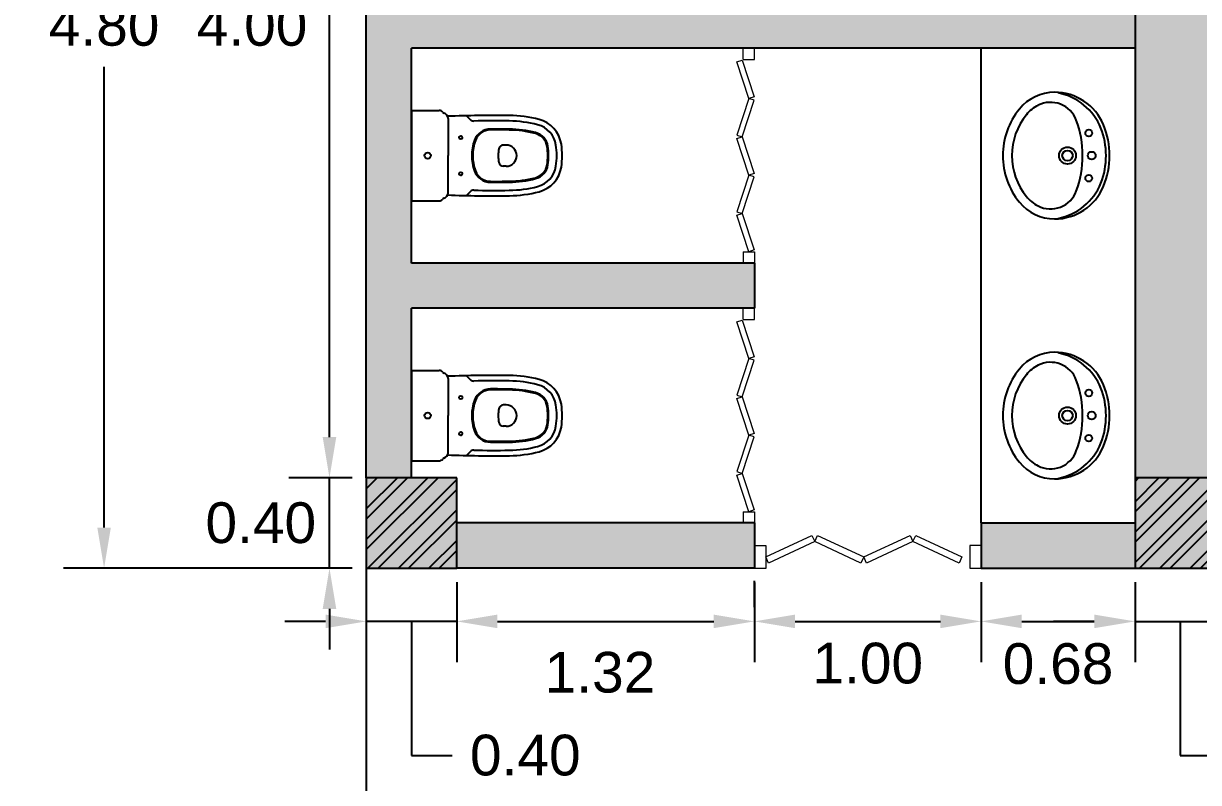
# Model space of a CAD drawing. Header units: millimetres. Extents: x 3409 to 3822, y 896 to 1108.
# Drawn here: x 3680.5 to 3685.7, y 1081.75 to 1085.1 of the extents above; entities that cross this region are included whole.
import ezdxf

# ---------------------------------------------------------------- set-up
doc = ezdxf.new("R2010")
doc.units = ezdxf.units.MM
for name, color, linetype in [('a-epipla', 8, 'Continuous'), ('a-toixoi', 5, 'Continuous'), ('diakekomenes', 9, 'Continuous'), ('DS_ST_quote 1_50', 7, 'Continuous'), ('Layer1', 5, 'Continuous'), ('ypostilwmata', 232, 'Continuous')]:
    doc.layers.add(name, color=color, linetype=linetype)
doc.layers.add('a-portes', color=6, linetype='Continuous', lineweight=9)
doc.styles.get("Standard").update_dxf_attribs({"font": 'arial.ttf'})
doc.dimstyles.get("Standard").update_dxf_attribs({"dimtxt": 0.18, "dimasz": 0.18, "dimexe": 0.18, "dimexo": 0.0625, "dimgap": 0.09, "dimtad": 0, "dimtih": 1, "dimtoh": 1, "dimdec": 4, "dimzin": 0, "dimdsep": 46, "dimtxsty": 'Standard', "dimcen": 0.09, "dimadec": 0, "dimazin": 0, "dimtfac": 1, "dimtdec": 4, "dimtofl": 0, "dimtmove": 0, "dimatfit": 3, "dimfxl": 1, "dimtolj": 1, "dimtzin": 0, "dimarcsym": 0})

# ---------------------------------------------------------------- blocks, each defined once
blk = doc.blocks.new('*D232')
at = {"layer": 'Defpoints', "color": 0, "transparency": 16777216}
for p in [(3683.7354, 1082.6928), (3684.7381, 1082.6941), (3684.7381, 1082.4588)]:
    blk.add_point(p, dxfattribs=at)
at = {"layer": 'DS_ST_quote 1_50', "color": 0, "lineweight": -2, "transparency": 16777216}
for p, q in [((3683.7354, 1082.6303), (3683.7354, 1082.2788)), ((3684.7381, 1082.6316), (3684.7381, 1082.2788)), ((3683.9154, 1082.4588), (3684.5581, 1082.4588))]:
    blk.add_line(p, q, dxfattribs=at)
at = {"layer": 'DS_ST_quote 1_50', "color": 0, "transparency": 16777216}
for points in [[(3683.9154, 1082.4888), (3683.9154, 1082.4288), (3683.7354, 1082.4588)], [(3684.5581, 1082.4888), (3684.5581, 1082.4288), (3684.7381, 1082.4588)]]:
    blk.add_solid(points, dxfattribs=at)
at = {"layer": 'DS_ST_quote 1_50', "color": 0, "transparency": 16777216, "insert": (3684.2368, 1082.2731), "char_height": 0.18, "attachment_point": 5}
blk.add_mtext('\\A1;1.00', dxfattribs=at)
blk = doc.blocks.new('*D233')
at = {"layer": 'Defpoints', "color": 0, "transparency": 16777216}
for p in [(3684.7381, 1082.6941), (3685.4188, 1082.6941), (3685.4188, 1082.4588)]:
    blk.add_point(p, dxfattribs=at)
at = {"layer": 'DS_ST_quote 1_50', "color": 0, "lineweight": -2, "transparency": 16777216}
for p, q in [((3684.7381, 1082.6316), (3684.7381, 1082.2788)), ((3685.4188, 1082.6316), (3685.4188, 1082.2788)), ((3684.9181, 1082.4588), (3685.2388, 1082.4588))]:
    blk.add_line(p, q, dxfattribs=at)
at = {"layer": 'DS_ST_quote 1_50', "color": 0, "transparency": 16777216}
for points in [[(3684.9181, 1082.4888), (3684.9181, 1082.4288), (3684.7381, 1082.4588)], [(3685.2388, 1082.4888), (3685.2388, 1082.4288), (3685.4188, 1082.4588)]]:
    blk.add_solid(points, dxfattribs=at)
at = {"layer": 'DS_ST_quote 1_50', "color": 0, "transparency": 16777216, "insert": (3685.0784, 1082.2709), "char_height": 0.18, "attachment_point": 5}
blk.add_mtext('\\A1;0.68', dxfattribs=at)
blk = doc.blocks.new('*D234')
at = {"layer": 'Defpoints', "color": 0, "transparency": 16777216}
for p in [(3685.4188, 1082.6941), (3685.8188, 1082.6941), (3685.8188, 1082.4588)]:
    blk.add_point(p, dxfattribs=at)
at = {"layer": 'DS_ST_quote 1_50', "color": 0, "lineweight": -2, "transparency": 16777216}
for p, q in [((3685.4188, 1082.6316), (3685.4188, 1082.2788)), ((3685.8188, 1082.6316), (3685.8188, 1082.2788)), ((3685.2388, 1082.4588), (3685.0588, 1082.4588)), ((3685.4188, 1082.4588), (3685.8188, 1082.4588)), ((3685.6188, 1082.4588), (3685.6188, 1081.8662)), ((3685.9988, 1082.4588), (3686.1788, 1082.4588)), ((3685.6188, 1081.8662), (3685.7988, 1081.8662))]:
    blk.add_line(p, q, dxfattribs=at)
at = {"layer": 'DS_ST_quote 1_50', "color": 0, "transparency": 16777216}
for points in [[(3685.2388, 1082.4888), (3685.2388, 1082.4288), (3685.4188, 1082.4588)], [(3685.9988, 1082.4888), (3685.9988, 1082.4288), (3685.8188, 1082.4588)]]:
    blk.add_solid(points, dxfattribs=at)
at = {"layer": 'DS_ST_quote 1_50', "color": 0, "transparency": 16777216, "insert": (3686.1222, 1081.8662), "char_height": 0.18, "attachment_point": 5}
blk.add_mtext('\\A1;0.40', dxfattribs=at)
blk = doc.blocks.new('*D248')
at = {"layer": 'Defpoints', "color": 0, "transparency": 16777216}
for p in [(3682.0188, 1082.6941), (3682.4188, 1082.6941), (3682.0188, 1082.4588)]:
    blk.add_point(p, dxfattribs=at)
at = {"layer": 'DS_ST_quote 1_50', "color": 0, "lineweight": -2, "transparency": 16777216}
for p, q in [((3682.0188, 1082.6316), (3682.0188, 1082.2788)), ((3682.4188, 1082.6316), (3682.4188, 1082.2788)), ((3681.8388, 1082.4588), (3681.6588, 1082.4588)), ((3682.4188, 1082.4588), (3682.0188, 1082.4588)), ((3682.2188, 1082.4588), (3682.2188, 1081.8662)), ((3682.5988, 1082.4588), (3682.7788, 1082.4588)), ((3682.2188, 1081.8662), (3682.3988, 1081.8662))]:
    blk.add_line(p, q, dxfattribs=at)
at = {"layer": 'DS_ST_quote 1_50', "color": 0, "transparency": 16777216}
for points in [[(3681.8388, 1082.4888), (3681.8388, 1082.4288), (3682.0188, 1082.4588)], [(3682.5988, 1082.4888), (3682.5988, 1082.4288), (3682.4188, 1082.4588)]]:
    blk.add_solid(points, dxfattribs=at)
at = {"layer": 'DS_ST_quote 1_50', "color": 0, "transparency": 16777216, "insert": (3682.7222, 1081.8662), "char_height": 0.18, "attachment_point": 5}
blk.add_mtext('\\A1;0.40', dxfattribs=at)
blk = doc.blocks.new('*D171')
at = {"layer": 'Defpoints', "color": 0, "transparency": 16777216}
for p in [(3682.4188, 1082.6941), (3683.7354, 1082.4588), (3683.7354, 1082.4588)]:
    blk.add_point(p, dxfattribs=at)
at = {"layer": 'DS_ST_quote 1_50', "color": 0, "lineweight": -2, "transparency": 16777216}
for p, q in [((3682.4188, 1082.6316), (3682.4188, 1082.2788)), ((3683.7354, 1082.5213), (3683.7354, 1082.6388)), ((3682.5988, 1082.4588), (3683.5554, 1082.4588))]:
    blk.add_line(p, q, dxfattribs=at)
at = {"layer": 'DS_ST_quote 1_50', "color": 0, "transparency": 16777216}
for points in [[(3682.5988, 1082.4888), (3682.5988, 1082.4288), (3682.4188, 1082.4588)], [(3683.5554, 1082.4888), (3683.5554, 1082.4288), (3683.7354, 1082.4588)]]:
    blk.add_solid(points, dxfattribs=at)
at = {"layer": 'DS_ST_quote 1_50', "color": 0, "transparency": 16777216, "insert": (3683.0525, 1082.2327), "char_height": 0.18, "attachment_point": 5}
blk.add_mtext('\\A1;1.32', dxfattribs=at)
blk = doc.blocks.new('*D163')
at = {"layer": 'Defpoints', "color": 0, "transparency": 16777216}
for p in [(3681.8561, 1087.0941), (3682.0188, 1087.0941), (3682.0188, 1083.0941)]:
    blk.add_point(p, dxfattribs=at)
at = {"layer": 'DS_ST_quote 1_50', "color": 0, "lineweight": -2, "transparency": 16777216}
for p, q in [((3681.9563, 1087.0941), (3681.6761, 1087.0941)), ((3681.8561, 1083.2741), (3681.8561, 1086.9141)), ((3681.9563, 1083.0941), (3681.6761, 1083.0941))]:
    blk.add_line(p, q, dxfattribs=at)
at = {"layer": 'DS_ST_quote 1_50', "color": 0, "transparency": 16777216}
for points in [[(3681.8261, 1086.9141), (3681.8861, 1086.9141), (3681.8561, 1087.0941)], [(3681.8261, 1083.2741), (3681.8861, 1083.2741), (3681.8561, 1083.0941)]]:
    blk.add_solid(points, dxfattribs=at)
at = {"layer": 'DS_ST_quote 1_50', "color": 0, "transparency": 16777216, "insert": (3681.5137, 1085.0941), "char_height": 0.18, "attachment_point": 5}
blk.add_mtext('\\A1;4.00', dxfattribs=at)
blk = doc.blocks.new('*D165')
at = {"layer": 'Defpoints', "color": 0, "transparency": 16777216}
for p in [(3681.8561, 1083.0941), (3682.0188, 1083.0941), (3682.0188, 1082.6941)]:
    blk.add_point(p, dxfattribs=at)
at = {"layer": 'DS_ST_quote 1_50', "color": 0, "lineweight": -2, "transparency": 16777216}
for p, q in [((3681.8561, 1083.2741), (3681.8561, 1083.4541)), ((3681.9563, 1083.0941), (3681.6761, 1083.0941)), ((3681.8561, 1082.6941), (3681.8561, 1083.0941)), ((3681.9563, 1082.6941), (3681.6761, 1082.6941)), ((3681.8561, 1082.5141), (3681.8561, 1082.3341))]:
    blk.add_line(p, q, dxfattribs=at)
at = {"layer": 'DS_ST_quote 1_50', "color": 0, "transparency": 16777216}
for points in [[(3681.8261, 1083.2741), (3681.8861, 1083.2741), (3681.8561, 1083.0941)], [(3681.8261, 1082.5141), (3681.8861, 1082.5141), (3681.8561, 1082.6941)]]:
    blk.add_solid(points, dxfattribs=at)
at = {"layer": 'DS_ST_quote 1_50', "color": 0, "transparency": 16777216, "insert": (3681.5524, 1082.8941), "char_height": 0.18, "attachment_point": 5}
blk.add_mtext('\\A1;0.40', dxfattribs=at)
blk = doc.blocks.new('*D222')
at = {"layer": 'Defpoints', "color": 0, "transparency": 16777216}
for p in [(3680.8593, 1087.4941), (3682.0188, 1087.4941), (3682.0188, 1082.6941)]:
    blk.add_point(p, dxfattribs=at)
at = {"layer": 'DS_ST_quote 1_50', "color": 0, "lineweight": -2, "transparency": 16777216}
for p, q in [((3681.9563, 1087.4941), (3680.6793, 1087.4941)), ((3680.8593, 1087.3141), (3680.8593, 1085.276)), ((3680.8593, 1082.8741), (3680.8593, 1084.9122)), ((3681.9563, 1082.6941), (3680.6793, 1082.6941))]:
    blk.add_line(p, q, dxfattribs=at)
at = {"layer": 'DS_ST_quote 1_50', "color": 0, "transparency": 16777216}
for points in [[(3680.8293, 1087.3141), (3680.8893, 1087.3141), (3680.8593, 1087.4941)], [(3680.8293, 1082.8741), (3680.8893, 1082.8741), (3680.8593, 1082.6941)]]:
    blk.add_solid(points, dxfattribs=at)
at = {"layer": 'DS_ST_quote 1_50', "color": 0, "transparency": 16777216, "insert": (3680.8593, 1085.0941), "char_height": 0.18, "attachment_point": 5}
blk.add_mtext('\\A1;4.80', dxfattribs=at)
blk = doc.blocks.new('*D224')
at = {"layer": 'Defpoints', "color": 0, "transparency": 16777216}
for p in [(3682.0188, 1082.6941), (3696.0188, 1082.6941), (3682.0188, 1081.1901)]:
    blk.add_point(p, dxfattribs=at)
at = {"layer": 'DS_ST_quote 1_50', "color": 0, "lineweight": -2, "transparency": 16777216}
for p, q in [((3682.0188, 1082.6316), (3682.0188, 1081.0101)), ((3696.0188, 1082.6316), (3696.0188, 1081.0101)), ((3682.1988, 1081.1901), (3688.6338, 1081.1901)), ((3695.8388, 1081.1901), (3689.4037, 1081.1901))]:
    blk.add_line(p, q, dxfattribs=at)
at = {"layer": 'DS_ST_quote 1_50', "color": 0, "transparency": 16777216}
for points in [[(3682.1988, 1081.2201), (3682.1988, 1081.1601), (3682.0188, 1081.1901)], [(3695.8388, 1081.2201), (3695.8388, 1081.1601), (3696.0188, 1081.1901)]]:
    blk.add_solid(points, dxfattribs=at)
at = {"layer": 'DS_ST_quote 1_50', "color": 0, "transparency": 16777216, "insert": (3689.0188, 1081.1901), "char_height": 0.18, "attachment_point": 5}
blk.add_mtext('\\A1;14.00', dxfattribs=at)

msp = doc.modelspace()

# ---------------------------------------------------------------- hatches: boundary and pattern name
at = {"layer": 'a-epipla'}
h = msp.add_hatch(dxfattribs=at)
h.set_pattern_fill('ANSI32', color=256, scale=0.01)
h.set_pattern_definition([(45, (264.24471, 2.56293), (-0.067351921, 0.067351921), []), (45, (264.28961, 2.56293), (-0.067351921, 0.067351921), [])])
h.paths.add_polyline_path([(3682.4188, 1087.4941), (3682.0188, 1087.4941), (3682.0188, 1087.0941), (3682.4188, 1087.0941)])
h.paths.add_polyline_path([(3685.8188, 1087.4941), (3685.4188, 1087.4941), (3685.4188, 1087.0941), (3685.8188, 1087.0941)])
h.paths.add_polyline_path([(3689.2188, 1087.4941), (3688.8188, 1087.4941), (3688.8188, 1087.0941), (3689.2188, 1087.0941)])
h.paths.add_polyline_path([(3692.6188, 1087.4941), (3692.2188, 1087.4941), (3692.2188, 1087.0941), (3692.6188, 1087.0941)])
h.paths.add_polyline_path([(3696.0188, 1087.4941), (3695.6188, 1087.4941), (3695.6188, 1087.0941), (3696.0188, 1087.0941)])
h.paths.add_polyline_path([(3696.0188, 1083.0941), (3695.6188, 1083.0941), (3695.6188, 1082.6941), (3696.0188, 1082.6941)])
h.paths.add_polyline_path([(3692.6188, 1083.0941), (3692.2188, 1083.0941), (3692.2188, 1082.6941), (3692.6188, 1082.6941)])
h.paths.add_polyline_path([(3689.2188, 1083.0941), (3688.8188, 1083.0941), (3688.8188, 1082.6941), (3689.2188, 1082.6941)])
h.paths.add_polyline_path([(3685.8188, 1083.0941), (3685.4188, 1083.0941), (3685.4188, 1082.6941), (3685.8188, 1082.6941)])
h.paths.add_polyline_path([(3682.4188, 1083.0941), (3682.0188, 1083.0941), (3682.0188, 1082.6941), (3682.4188, 1082.6941)])
h.paths.add_polyline_path([(3699.4188, 1087.4941), (3699.0188, 1087.4941), (3699.0188, 1087.0941), (3699.4188, 1087.0941)])
h.paths.add_polyline_path([(3702.8188, 1087.4941), (3702.4188, 1087.4941), (3702.4188, 1087.0941), (3702.8188, 1087.0941)])
h.paths.add_polyline_path([(3706.2188, 1087.4941), (3705.8188, 1087.4941), (3705.8188, 1087.0941), (3706.2188, 1087.0941)])
h.paths.add_polyline_path([(3709.6188, 1087.4941), (3709.2188, 1087.4941), (3709.2188, 1087.0941), (3709.6188, 1087.0941)])
h.paths.add_polyline_path([(3709.6188, 1083.0941), (3709.2188, 1083.0941), (3709.2188, 1082.6941), (3709.6188, 1082.6941)])
h.paths.add_polyline_path([(3706.2188, 1083.0941), (3705.8188, 1083.0941), (3705.8188, 1082.6941), (3706.2188, 1082.6941)])
h.paths.add_polyline_path([(3702.8188, 1083.0941), (3702.4188, 1083.0941), (3702.4188, 1082.6941), (3702.8188, 1082.6941)])
h.paths.add_polyline_path([(3699.4188, 1083.0941), (3699.0188, 1083.0941), (3699.0188, 1082.6941), (3699.4188, 1082.6941)])
h.paths.add_polyline_path([(3716.0188, 1087.4941), (3715.6188, 1087.4941), (3715.6188, 1087.0941), (3716.0188, 1087.0941)])
h.paths.add_polyline_path([(3719.4188, 1087.4941), (3719.0188, 1087.4941), (3719.0188, 1087.0941), (3719.4188, 1087.0941)])
h.paths.add_polyline_path([(3722.8188, 1087.4941), (3722.4188, 1087.4941), (3722.4188, 1087.0941), (3722.8188, 1087.0941)])
h.paths.add_polyline_path([(3726.2188, 1087.4941), (3725.8188, 1087.4941), (3725.8188, 1087.0941), (3726.2188, 1087.0941)])
h.paths.add_polyline_path([(3716.0188, 1083.0941), (3715.6188, 1083.0941), (3715.6188, 1082.6941), (3716.0188, 1082.6941)])
h.paths.add_polyline_path([(3719.4188, 1083.0941), (3719.0188, 1083.0941), (3719.0188, 1082.6941), (3719.4188, 1082.6941)])
h.paths.add_polyline_path([(3722.8188, 1083.0941), (3722.4188, 1083.0941), (3722.4188, 1082.6941), (3722.8188, 1082.6941)])
h.paths.add_polyline_path([(3726.2188, 1083.0941), (3725.8188, 1083.0941), (3725.8188, 1082.6941), (3726.2188, 1082.6941)])
h.paths.add_polyline_path([(3729.6188, 1087.4941), (3729.2188, 1087.4941), (3729.2188, 1087.0941), (3729.6188, 1087.0941)])
h.paths.add_polyline_path([(3733.0188, 1087.4941), (3732.6188, 1087.4941), (3732.6188, 1087.0941), (3733.0188, 1087.0941)])
h.paths.add_polyline_path([(3736.4188, 1087.4941), (3736.0188, 1087.4941), (3736.0188, 1087.0941), (3736.4188, 1087.0941)])
h.paths.add_polyline_path([(3739.8188, 1087.4941), (3739.4188, 1087.4941), (3739.4188, 1087.0941), (3739.8188, 1087.0941)])
h.paths.add_polyline_path([(3743.2188, 1087.4941), (3742.8188, 1087.4941), (3742.8188, 1087.0941), (3743.2188, 1087.0941)])
h.paths.add_polyline_path([(3743.2188, 1083.0941), (3742.8188, 1083.0941), (3742.8188, 1082.6941), (3743.2188, 1082.6941)])
h.paths.add_polyline_path([(3739.8188, 1083.0941), (3739.4188, 1083.0941), (3739.4188, 1082.6941), (3739.8188, 1082.6941)])
h.paths.add_polyline_path([(3736.4188, 1083.0941), (3736.0188, 1083.0941), (3736.0188, 1082.6941), (3736.4188, 1082.6941)])
h.paths.add_polyline_path([(3733.0188, 1083.0941), (3732.6188, 1083.0941), (3732.6188, 1082.6941), (3733.0188, 1082.6941)])
h.paths.add_polyline_path([(3729.6188, 1083.0941), (3729.2188, 1083.0941), (3729.2188, 1082.6941), (3729.6188, 1082.6941)])
h = msp.add_hatch(dxfattribs=at)
h.set_pattern_fill('AR-CONC', color=256, scale=0.00088)
h.set_pattern_definition([(50, (264.24471, 2.56293), (0.1603225087, -0.0140263953), [0.016764, -0.184404]), (355, (264.24471, 2.56293), (-0.031014211, 0.168130024), [0.0134112, -0.147523714]), (100.4514447, (264.25807, 2.56176), (0.1293082974, 0.154103622), [0.014247208, -0.156719415]), (46.1842, (264.24471, 2.60764), (0.238549556, -0.036997249), [0.025146, -0.276606]), (96.6355576, (264.2646, 2.60455), (0.208915638, 0.21773499), [0.02137082, -0.235079335]), (351.184151, (264.2447, 2.60764), (0.208915638, 0.21773499), [0.020116771, -0.221284564]), (21, (264.26706, 2.59646), (0.1334206643, -0.0899933744), [0.016764, -0.184404]), (326, (264.26706, 2.59646), (0.054385785, 0.16208541), [0.0134112, -0.1475232]), (71.451445, (264.27818, 2.58896), (0.187806449, 0.0720920366), [0.014247208, -0.156719145]), (37.5, (264.24471, 2.562933), (0.0027179709, 0.0744084342), [0, -0.14573504, 0, -0.1497584, 0, -0.148082]), (7.5, (264.24471, 2.56293), (0.058801303, 0.0881589058), [0, -0.08538464, 0, -0.14238224, 0, -0.0564388]), (327.5, (264.194866, 2.56293), (0.1193197237, -0.0050412947), [0, -0.05588, 0, -0.1743456, 0, -0.2313432]), (317.5, (264.17251, 2.56293), (0.1303536796, 0.022375312), [0, -0.072644, 0, -0.11578336, 0, -0.1642872])])
h.paths.add_polyline_path([(3682.4188, 1087.4941), (3682.0188, 1087.4941), (3682.0188, 1087.0941), (3682.4188, 1087.0941)])
h.paths.add_polyline_path([(3685.8188, 1087.4941), (3685.4188, 1087.4941), (3685.4188, 1087.0941), (3685.8188, 1087.0941)])
h.paths.add_polyline_path([(3682.4188, 1083.0941), (3682.0188, 1083.0941), (3682.0188, 1082.6941), (3682.4188, 1082.6941)])
h.paths.add_polyline_path([(3685.8188, 1083.0941), (3685.4188, 1083.0941), (3685.4188, 1082.6941), (3685.8188, 1082.6941)])
h.paths.add_polyline_path([(3689.2188, 1087.4941), (3688.8188, 1087.4941), (3688.8188, 1087.0941), (3689.2188, 1087.0941)])
h.paths.add_polyline_path([(3689.2188, 1083.0941), (3688.8188, 1083.0941), (3688.8188, 1082.6941), (3689.2188, 1082.6941)])
h.paths.add_polyline_path([(3692.6188, 1083.0941), (3692.2188, 1083.0941), (3692.2188, 1082.6941), (3692.6188, 1082.6941)])
h.paths.add_polyline_path([(3692.6188, 1087.4941), (3692.2188, 1087.4941), (3692.2188, 1087.0941), (3692.6188, 1087.0941)])
h.paths.add_polyline_path([(3696.0188, 1087.4941), (3695.6188, 1087.4941), (3695.6188, 1087.0941), (3696.0188, 1087.0941)])
h.paths.add_polyline_path([(3696.0188, 1083.0941), (3695.6188, 1083.0941), (3695.6188, 1082.6941), (3696.0188, 1082.6941)])
h.paths.add_polyline_path([(3699.4188, 1083.0941), (3699.0188, 1083.0941), (3699.0188, 1082.6941), (3699.4188, 1082.6941)])
h.paths.add_polyline_path([(3699.4188, 1087.4941), (3699.0188, 1087.4941), (3699.0188, 1087.0941), (3699.4188, 1087.0941)])
h.paths.add_polyline_path([(3702.8188, 1087.4941), (3702.4188, 1087.4941), (3702.4188, 1087.0941), (3702.8188, 1087.0941)])
h.paths.add_polyline_path([(3702.8188, 1083.0941), (3702.4188, 1083.0941), (3702.4188, 1082.6941), (3702.8188, 1082.6941)])
h.paths.add_polyline_path([(3706.2188, 1087.4941), (3705.8188, 1087.4941), (3705.8188, 1087.0941), (3706.2188, 1087.0941)])
h.paths.add_polyline_path([(3706.2188, 1083.0941), (3705.8188, 1083.0941), (3705.8188, 1082.6941), (3706.2188, 1082.6941)])
h.paths.add_polyline_path([(3709.6188, 1087.4941), (3709.2188, 1087.4941), (3709.2188, 1087.0941), (3709.6188, 1087.0941)])
h.paths.add_polyline_path([(3709.6188, 1083.0941), (3709.2188, 1083.0941), (3709.2188, 1082.6941), (3709.6188, 1082.6941)])
h.paths.add_polyline_path([(3716.0188, 1087.4941), (3715.6188, 1087.4941), (3715.6188, 1087.0941), (3716.0188, 1087.0941)])
h.paths.add_polyline_path([(3719.4188, 1087.4941), (3719.0188, 1087.4941), (3719.0188, 1087.0941), (3719.4188, 1087.0941)])
h.paths.add_polyline_path([(3716.0188, 1083.0941), (3715.6188, 1083.0941), (3715.6188, 1082.6941), (3716.0188, 1082.6941)])
h.paths.add_polyline_path([(3719.4188, 1083.0941), (3719.0188, 1083.0941), (3719.0188, 1082.6941), (3719.4188, 1082.6941)])
h.paths.add_polyline_path([(3722.8188, 1087.4941), (3722.4188, 1087.4941), (3722.4188, 1087.0941), (3722.8188, 1087.0941)])
h.paths.add_polyline_path([(3722.8188, 1083.0941), (3722.4188, 1083.0941), (3722.4188, 1082.6941), (3722.8188, 1082.6941)])
h.paths.add_polyline_path([(3726.2188, 1087.4941), (3725.8188, 1087.4941), (3725.8188, 1087.0941), (3726.2188, 1087.0941)])
h.paths.add_polyline_path([(3726.2188, 1083.0941), (3725.8188, 1083.0941), (3725.8188, 1082.6941), (3726.2188, 1082.6941)])
h.paths.add_polyline_path([(3729.6188, 1087.4941), (3729.2188, 1087.4941), (3729.2188, 1087.0941), (3729.6188, 1087.0941)])
h.paths.add_polyline_path([(3729.6188, 1083.0941), (3729.2188, 1083.0941), (3729.2188, 1082.6941), (3729.6188, 1082.6941)])
h.paths.add_polyline_path([(3733.0188, 1087.4941), (3732.6188, 1087.4941), (3732.6188, 1087.0941), (3733.0188, 1087.0941)])
h.paths.add_polyline_path([(3733.0188, 1083.0941), (3732.6188, 1083.0941), (3732.6188, 1082.6941), (3733.0188, 1082.6941)])
h.paths.add_polyline_path([(3736.4188, 1087.4941), (3736.0188, 1087.4941), (3736.0188, 1087.0941), (3736.4188, 1087.0941)])
h.paths.add_polyline_path([(3736.4188, 1083.0941), (3736.0188, 1083.0941), (3736.0188, 1082.6941), (3736.4188, 1082.6941)])
h.paths.add_polyline_path([(3739.8188, 1087.4941), (3739.4188, 1087.4941), (3739.4188, 1087.0941), (3739.8188, 1087.0941)])
h.paths.add_polyline_path([(3739.8188, 1083.0941), (3739.4188, 1083.0941), (3739.4188, 1082.6941), (3739.8188, 1082.6941)])
h.paths.add_polyline_path([(3743.2188, 1083.0941), (3742.8188, 1083.0941), (3742.8188, 1082.6941), (3743.2188, 1082.6941)])
h.paths.add_polyline_path([(3743.2188, 1087.4941), (3742.8188, 1087.4941), (3742.8188, 1087.0941), (3743.2188, 1087.0941)])
at = {"layer": 'Layer1'}
h = msp.add_hatch(color=256, dxfattribs=at)
h.dxf.hatch_style = 1
h.paths.add_polyline_path([(3679.1188, 1080.6941), (3679.7188, 1080.6941), (3679.7188, 1090.194), (3696.0188, 1090.194), (3696.0188, 1090.794), (3679.1188, 1090.794)])
h.paths.add_polyline_path([(3682.2188, 1084.9941), (3685.4188, 1084.9941), (3685.4188, 1085.1941), (3682.2188, 1085.1941), (3682.2188, 1086.1441), (3683.7355, 1086.1441), (3683.7355, 1086.3441), (3682.2188, 1086.3441), (3682.2188, 1087.0941), (3682.0188, 1087.0941), (3682.0188, 1083.0941), (3682.2188, 1083.0941), (3682.2188, 1083.8441), (3683.7355, 1083.8441), (3683.7355, 1084.0441), (3682.2188, 1084.0441)], flags=17)
h.paths.add_polyline_path([(3683.7355, 1087.2941), (3683.7355, 1087.4941), (3682.4188, 1087.4941), (3682.4188, 1087.2941)], flags=17)
h.paths.add_polyline_path([(3685.4188, 1087.2941), (3685.4188, 1087.4941), (3684.7381, 1087.4941), (3684.7381, 1087.2941)], flags=17)
h.paths.add_polyline_path([(3682.4188, 1082.8941), (3682.4188, 1082.6941), (3683.7354, 1082.6941), (3683.7355, 1082.8941)], flags=17)
h.paths.add_polyline_path([(3684.7381, 1082.8941), (3684.738, 1082.6941), (3685.4188, 1082.6941), (3685.4188, 1082.8941)], flags=17)
h.paths.add_polyline_path([(3685.8188, 1087.0941), (3685.4188, 1087.0941), (3685.4188, 1083.0941), (3685.8188, 1083.0941)], flags=17)
h.paths.add_polyline_path([(3695.6188, 1083.0941), (3696.0188, 1083.0941), (3696.0188, 1087.0941), (3695.6188, 1087.0941)])
h.paths.add_polyline_path([(3699.4188, 1087.0941), (3699.0188, 1087.0941), (3699.0188, 1083.0941), (3699.4188, 1083.0941)])
h.paths.add_polyline_path([(3709.6188, 1087.0941), (3709.2188, 1087.0941), (3709.2188, 1083.2252), (3709.2188, 1083.0941), (3709.6188, 1083.0941)])
h.paths.add_polyline_path([(3715.6188, 1083.0941), (3716.0188, 1083.0941), (3716.0188, 1087.0941), (3715.6188, 1087.0941)])

# ---------------------------------------------------------------- linework, layer by layer
at = {"layer": 'a-epipla'}
for p, q in [((3684.7381, 1082.8941), (3684.7382, 1084.9941)), ((3682.2188, 1084.7191), (3682.3415, 1084.7191)), ((3682.2188, 1084.7191), (3682.2188, 1084.3191)), ((3682.3805, 1084.6831), (3682.3805, 1084.5191)), ((3682.4795, 1084.6779), (3682.462, 1084.6955)), ((3682.6375, 1084.5661), (3682.6248, 1084.5661)), ((3682.3805, 1084.3551), (3682.3805, 1084.5191)), ((3682.6375, 1084.4721), (3682.6248, 1084.4721)), ((3682.4795, 1084.3602), (3682.462, 1084.3427)), ((3682.2188, 1084.3191), (3682.3415, 1084.3191)), ((3682.2188, 1083.5691), (3682.3415, 1083.5691)), ((3682.2188, 1083.5691), (3682.2188, 1083.1691)), ((3682.3805, 1083.5331), (3682.3805, 1083.3691)), ((3682.4795, 1083.5279), (3682.462, 1083.5455)), ((3682.6375, 1083.4161), (3682.6248, 1083.4161)), ((3682.3805, 1083.2051), (3682.3805, 1083.3691)), ((3682.6375, 1083.3221), (3682.6248, 1083.3221)), ((3682.4795, 1083.2102), (3682.462, 1083.1927)), ((3682.2188, 1083.1691), (3682.3415, 1083.1691))]:
    msp.add_line(p, q, dxfattribs=at)
for centre, radius in [((3682.4365, 1084.5991), 0.0075), ((3685.2142, 1084.6191), 0.015), ((3685.1202, 1084.5191), 0.0375), ((3682.2905, 1084.5191), 0.0135), ((3682.2905, 1084.5191), 0.0135), ((3685.1202, 1084.5191), 0.023), ((3685.2272, 1084.5191), 0.0175), ((3682.4365, 1084.4391), 0.0075), ((3685.2142, 1084.4191), 0.015), ((3685.2142, 1083.4691), 0.015), ((3682.4365, 1083.4491), 0.0075), ((3682.2905, 1083.3691), 0.0135), ((3682.2905, 1083.3691), 0.0135), ((3685.1202, 1083.3691), 0.0375), ((3685.1202, 1083.3691), 0.023), ((3685.2272, 1083.3691), 0.0175), ((3682.4365, 1083.2891), 0.0075), ((3685.2142, 1083.2691), 0.015)]:
    msp.add_circle(centre, radius, dxfattribs=at)
for centre, radius, start, end in [((3685.0627, 1084.5991), 0.2, 90, 140.9171), ((3685.0627, 1084.5641), 0.235, 22.7144, 90), ((3685.029, 1084.5433), 0.258, 22.1793, 79.0033), ((3682.3415, 1084.7001), 0.019, 34.9372, 90), ((3682.3653, 1084.7167), 0.01, 214.9372, 253.7848), ((3685.029, 1084.4948), 0.258, 277.4953, 277.4953), ((3685.1612, 1084.5191), 0.3269, 140.9171, 180), ((3685.0627, 1084.5991), 0.16, 117.069, 140.9171), ((3685.0452, 1084.6334), 0.1215, 20.3585, 117.069), ((3682.3555, 1084.6831), 0.025, 360, 73.7848), ((3682.5835, 1079.1968), 5.5, 89.2905, 92.1362), ((3682.4937, 1084.6921), 0.02, 225, 270.9364), ((3682.5835, 1079.1968), 5.476, 89.2905, 90.9364), ((3682.6448, 1084.1464), 0.526, 75.4605, 89.2905), ((3682.6448, 1084.1464), 0.55, 75.4605, 89.2905), ((3682.7492, 1084.5491), 0.134, 8.8162, 75.4605), ((3685.1612, 1084.5191), 0.2869, 140.9171, 180), ((3684.7372, 1084.5191), 0.45, 360, 20.3585), ((3682.5681, 1084.5618), 0.075, 90.1648, 160.016), ((3682.5681, 1084.5618), 0.071, 90.1648, 160.016), ((3682.5835, 1079.1968), 5.44, 89.2905, 90.1648), ((3682.5835, 1079.1968), 5.436, 89.2905, 90.1648), ((3682.6448, 1084.1464), 0.49, 75.4605, 89.2905), ((3682.6448, 1084.1464), 0.486, 75.4605, 89.2905), ((3682.7492, 1084.5491), 0.07, 8.8162, 75.4605), ((3682.7492, 1084.5491), 0.074, 8.8162, 75.4605), ((3682.7492, 1084.5491), 0.11, 8.8162, 75.4605), ((3684.9552, 1084.5191), 0.3355, 360, 21.2533), ((3684.9552, 1084.5191), 0.3515, 360, 22.7144), ((3682.6855, 1084.5191), 0.2, 160.016, 180), ((3682.6855, 1084.5191), 0.196, 160.016, 180), ((3682.6248, 1084.5461), 0.02, 90, 170.2849), ((3682.6375, 1084.5191), 0.047, 360, 90), ((3682.5555, 1084.5191), 0.266, 360, 8.8162), ((3682.5555, 1084.5191), 0.27, 360, 8.8162), ((3682.5555, 1084.5191), 0.306, 360, 8.8162), ((3682.5555, 1084.5191), 0.33, 360, 8.8162), ((3682.6855, 1084.5191), 0.2, 180, 199.984), ((3682.6855, 1084.5191), 0.196, 180, 199.984), ((3682.7825, 1084.5191), 0.18, 170.2849, 180), ((3682.7825, 1084.5191), 0.18, 180, 189.7151), ((3682.6375, 1084.5191), 0.047, 270, 360), ((3682.5555, 1084.5191), 0.266, 351.1838, 360), ((3682.5555, 1084.5191), 0.27, 351.1838, 360), ((3682.5555, 1084.5191), 0.306, 351.1838, 360), ((3682.5555, 1084.5191), 0.33, 351.1838, 360), ((3685.1612, 1084.5191), 0.3269, 180, 219.0829), ((3685.1612, 1084.5191), 0.2869, 180, 219.0829), ((3684.7372, 1084.5191), 0.45, 339.6415, 360), ((3684.9552, 1084.5191), 0.3355, 338.7467, 360), ((3684.9552, 1084.5191), 0.3515, 337.2856, 360), ((3682.5681, 1084.4764), 0.075, 199.984, 269.8352), ((3682.5681, 1084.4764), 0.071, 199.984, 269.8352), ((3682.6248, 1084.4921), 0.02, 189.7151, 270), ((3682.7492, 1084.489), 0.07, 284.5395, 351.1838), ((3682.7492, 1084.489), 0.074, 284.5395, 351.1838), ((3682.7492, 1084.489), 0.11, 284.5395, 351.1838), ((3682.7492, 1084.489), 0.134, 284.5395, 351.1838), ((3682.5835, 1089.8413), 5.436, 269.8352, 270.7095), ((3682.5835, 1089.8413), 5.44, 269.8352, 270.7095), ((3682.6448, 1084.8917), 0.486, 270.7095, 284.5395), ((3682.6448, 1084.8917), 0.49, 270.7095, 284.5395), ((3685.029, 1084.4948), 0.258, 280.9967, 337.8207), ((3682.3555, 1084.3551), 0.025, 286.2152, 0), ((3682.5835, 1089.8413), 5.5, 267.8638, 270.7095), ((3682.4937, 1084.3461), 0.02, 89.0636, 135), ((3682.5835, 1089.8413), 5.476, 269.0636, 270.7095), ((3682.6448, 1084.8917), 0.526, 270.7095, 284.5395), ((3682.6448, 1084.8917), 0.55, 270.7095, 284.5395), ((3685.0452, 1084.4048), 0.1215, 242.931, 339.6415), ((3685.0627, 1084.4741), 0.235, 270, 337.2856), ((3682.3415, 1084.3381), 0.019, 270, 325.0628), ((3682.3653, 1084.3215), 0.01, 106.2152, 145.0628), ((3685.0627, 1084.4391), 0.2, 219.0829, 270), ((3685.0627, 1084.4391), 0.16, 219.0829, 242.931), ((3685.0627, 1083.4491), 0.2, 90, 140.9171), ((3685.0627, 1083.4141), 0.235, 22.7144, 90), ((3685.029, 1083.3933), 0.258, 22.1793, 79.0033), ((3682.3415, 1083.5501), 0.019, 34.9372, 90), ((3685.029, 1083.3448), 0.258, 277.4953, 277.4953), ((3685.1612, 1083.3691), 0.3269, 140.9171, 180), ((3685.0627, 1083.4491), 0.16, 117.069, 140.9171), ((3685.0452, 1083.4834), 0.1215, 20.3585, 117.069), ((3682.3653, 1083.5667), 0.01, 214.9372, 253.7848), ((3682.3555, 1083.5331), 0.025, 360, 73.7848), ((3682.5835, 1078.0468), 5.5, 89.2905, 92.1362), ((3682.4937, 1083.5421), 0.02, 225, 270.9364), ((3682.5835, 1078.0468), 5.476, 89.2905, 90.9364), ((3682.6448, 1082.9964), 0.526, 75.4605, 89.2905), ((3682.6448, 1082.9964), 0.55, 75.4605, 89.2905), ((3682.7492, 1083.3991), 0.134, 8.8162, 75.4605), ((3685.1612, 1083.3691), 0.2869, 140.9171, 180), ((3684.7372, 1083.3691), 0.45, 360, 20.3585), ((3682.5681, 1083.4118), 0.075, 90.1648, 160.016), ((3682.5681, 1083.4118), 0.071, 90.1648, 160.016), ((3682.5835, 1078.0468), 5.44, 89.2905, 90.1648), ((3682.5835, 1078.0468), 5.436, 89.2905, 90.1648), ((3682.6448, 1082.9964), 0.49, 75.4605, 89.2905), ((3682.6448, 1082.9964), 0.486, 75.4605, 89.2905), ((3682.7492, 1083.3991), 0.07, 8.8162, 75.4605), ((3682.7492, 1083.3991), 0.074, 8.8162, 75.4605), ((3682.7492, 1083.3991), 0.11, 8.8162, 75.4605), ((3684.9552, 1083.3691), 0.3355, 360, 21.2533), ((3684.9552, 1083.3691), 0.3515, 360, 22.7144), ((3682.6855, 1083.3691), 0.2, 160.016, 180), ((3682.6855, 1083.3691), 0.196, 160.016, 180), ((3682.6248, 1083.3961), 0.02, 90, 170.2849), ((3682.6375, 1083.3691), 0.047, 360, 90), ((3682.5555, 1083.3691), 0.266, 360, 8.8162), ((3682.5555, 1083.3691), 0.27, 360, 8.8162), ((3682.5555, 1083.3691), 0.306, 360, 8.8162), ((3682.5555, 1083.3691), 0.33, 360, 8.8162), ((3682.6855, 1083.3691), 0.2, 180, 199.984), ((3682.6855, 1083.3691), 0.196, 180, 199.984), ((3682.7825, 1083.3691), 0.18, 170.2849, 180), ((3682.7825, 1083.3691), 0.18, 180, 189.7151), ((3682.6375, 1083.3691), 0.047, 270, 360), ((3682.5555, 1083.3691), 0.266, 351.1838, 360), ((3682.5555, 1083.3691), 0.27, 351.1838, 360), ((3682.5555, 1083.3691), 0.306, 351.1838, 360), ((3682.5555, 1083.3691), 0.33, 351.1838, 360), ((3685.1612, 1083.3691), 0.3269, 180, 219.0829), ((3685.1612, 1083.3691), 0.2869, 180, 219.0829), ((3684.7372, 1083.3691), 0.45, 339.6415, 360), ((3684.9552, 1083.3691), 0.3355, 338.7467, 360), ((3684.9552, 1083.3691), 0.3515, 337.2856, 360), ((3682.6248, 1083.3421), 0.02, 189.7151, 270), ((3682.7492, 1083.339), 0.07, 284.5395, 351.1838), ((3682.7492, 1083.339), 0.074, 284.5395, 351.1838), ((3682.7492, 1083.339), 0.11, 284.5395, 351.1838), ((3682.7492, 1083.339), 0.134, 284.5395, 351.1838), ((3682.5681, 1083.3264), 0.075, 199.984, 269.8352), ((3682.5681, 1083.3264), 0.071, 199.984, 269.8352), ((3682.5835, 1088.6913), 5.436, 269.8352, 270.7095), ((3682.6448, 1083.7417), 0.486, 270.7095, 284.5395), ((3682.6448, 1083.7417), 0.49, 270.7095, 284.5395), ((3682.3555, 1083.2051), 0.025, 286.2152, 0), ((3682.4937, 1083.1961), 0.02, 89.0636, 135), ((3682.5835, 1088.6913), 5.476, 269.0636, 270.7095), ((3682.5835, 1088.6913), 5.44, 269.8352, 270.7095), ((3682.6448, 1083.7417), 0.526, 270.7095, 284.5395), ((3682.6448, 1083.7417), 0.55, 270.7095, 284.5395), ((3685.0452, 1083.2548), 0.1215, 242.931, 339.6415), ((3685.0627, 1083.3241), 0.235, 270, 337.2856), ((3685.029, 1083.3448), 0.258, 280.9967, 337.8207), ((3682.3415, 1083.1881), 0.019, 270, 325.0628), ((3682.3653, 1083.1715), 0.01, 106.2152, 145.0628), ((3682.5835, 1088.6913), 5.5, 267.8638, 270.7095), ((3685.0627, 1083.2891), 0.2, 219.0829, 270), ((3685.0627, 1083.2891), 0.16, 219.0829, 242.931)]:
    msp.add_arc(centre, radius, start, end, dxfattribs=at)
at = {"layer": 'a-portes'}
for p, q in [((3683.6855, 1084.9441), (3683.6855, 1084.9941)), ((3683.7355, 1084.9441), (3683.7355, 1084.9941)), ((3683.6855, 1084.9441), (3683.7355, 1084.9441)), ((3683.6855, 1084.0941), (3683.6855, 1084.0441)), ((3683.6855, 1084.0941), (3683.7355, 1084.0941)), ((3683.7355, 1084.0941), (3683.7355, 1084.0441)), ((3683.6855, 1083.7941), (3683.6855, 1083.8441)), ((3683.7355, 1083.7941), (3683.7355, 1083.8441)), ((3683.6855, 1083.7941), (3683.7355, 1083.7941)), ((3683.6855, 1082.9441), (3683.6855, 1082.8941)), ((3683.6855, 1082.9441), (3683.7355, 1082.9441)), ((3683.7355, 1082.9441), (3683.7355, 1082.8941))]:
    msp.add_line(p, q, dxfattribs=at)
for points in [[(3683.7343, 1084.7794), (3683.7105, 1084.7717), (3683.658, 1084.9334), (3683.6818, 1084.9411)], [(3683.658, 1084.61), (3683.6818, 1084.6023), (3683.7343, 1084.764), (3683.7105, 1084.7717)], [(3683.7343, 1084.4406), (3683.7105, 1084.4329), (3683.658, 1084.5946), (3683.6818, 1084.6023)], [(3683.658, 1084.2712), (3683.6818, 1084.2635), (3683.7343, 1084.4252), (3683.7105, 1084.4329)], [(3683.7343, 1084.1018), (3683.7105, 1084.0941), (3683.658, 1084.2558), (3683.6818, 1084.2635)], [(3683.7343, 1083.6294), (3683.7105, 1083.6217), (3683.658, 1083.7834), (3683.6818, 1083.7911)], [(3683.658, 1083.46), (3683.6818, 1083.4523), (3683.7343, 1083.614), (3683.7105, 1083.6217)], [(3683.7343, 1083.2906), (3683.7105, 1083.2829), (3683.658, 1083.4446), (3683.6818, 1083.4523)], [(3683.658, 1083.1212), (3683.6818, 1083.1135), (3683.7343, 1083.2752), (3683.7105, 1083.2829)], [(3683.7343, 1082.9518), (3683.7105, 1082.9441), (3683.658, 1083.1058), (3683.6818, 1083.1135)], [(3683.7854, 1082.7437), (3683.99, 1082.839), (3684.0024, 1082.8122), (3683.7979, 1082.7169)], [(3684.0149, 1082.839), (3684.2194, 1082.7437), (3684.2069, 1082.7169), (3684.0024, 1082.8122)], [(3684.2194, 1082.7437), (3684.4239, 1082.839), (3684.4364, 1082.8122), (3684.2319, 1082.7169)], [(3684.4489, 1082.839), (3684.6534, 1082.7437), (3684.6409, 1082.7169), (3684.4364, 1082.8122)]]:
    msp.add_lwpolyline(points, close=True, dxfattribs=at)
for points in [[(3683.7354, 1082.7945), (3683.7854, 1082.7945), (3683.7854, 1082.6928), (3683.7354, 1082.6928)], [(3684.738, 1082.7945), (3684.688, 1082.7945), (3684.688, 1082.6941), (3684.738, 1082.6942)]]:
    msp.add_lwpolyline(points, dxfattribs=at)
at = {"layer": 'a-toixoi'}
for p, q in [((3682.0188, 1083.0941), (3682.0188, 1087.0941)), ((3685.4188, 1087.0941), (3685.4188, 1083.0941)), ((3682.2188, 1084.0441), (3682.2188, 1084.9941)), ((3685.4188, 1084.9941), (3682.2188, 1084.9941)), ((3683.7355, 1084.0441), (3682.2188, 1084.0441)), ((3683.7355, 1084.0441), (3683.7355, 1083.8441)), ((3682.2188, 1083.0941), (3682.2188, 1083.8441)), ((3683.7355, 1083.8441), (3682.2188, 1083.8441)), ((3683.7355, 1082.8941), (3682.4188, 1082.8941)), ((3683.7355, 1082.8941), (3683.7354, 1082.6928)), ((3684.7381, 1082.8941), (3684.738, 1082.6942)), ((3684.7381, 1082.8941), (3685.4188, 1082.8941)), ((3683.7355, 1082.6941), (3682.4188, 1082.6941)), ((3684.7381, 1082.6941), (3685.4188, 1082.6941))]:
    msp.add_line(p, q, dxfattribs=at)
at = {"layer": 'diakekomenes'}
msp.add_line((3682.0188, 1082.6941), (3682.0188, 1080.6941), dxfattribs=at)
at = {"layer": 'ypostilwmata'}
for points in [[(3682.4188, 1083.0941), (3682.0188, 1083.0941), (3682.0188, 1082.6941), (3682.4188, 1082.6941)], [(3685.8188, 1083.0941), (3685.4188, 1083.0941), (3685.4188, 1082.6941), (3685.8188, 1082.6941)]]:
    msp.add_lwpolyline(points, close=True, dxfattribs=at)

# ---------------------------------------------------------------- dimensions: what is measured, and where the dimension line sits
at = {"layer": 'DS_ST_quote 1_50'}
dim = msp.add_linear_dim(base=(3680.8593, 1087.4941), p1=(3682.0188, 1082.6941), p2=(3682.0188, 1087.4941), angle=90, dimstyle='Standard', override={"dimdec": 2, "dimtdec": 2, "dimfxl": 0.05}, dxfattribs=at)
dim.commit()
dim.dimension.update_dxf_attribs({"geometry": '*D222', "text_midpoint": (3680.8593, 1085.0941)})
for base, p1, p2, picture, middle in [((3681.8561, 1087.0941), (3682.0188, 1083.0941), (3682.0188, 1087.0941), '*D163', (3681.5137, 1085.0941)), ((3681.8561, 1083.0941), (3682.0188, 1082.6941), (3682.0188, 1083.0941), '*D165', (3681.5524, 1082.8941))]:
    dim = msp.add_linear_dim(base=base, p1=p1, p2=p2, angle=90, dimstyle='Standard', override={"dimdec": 2, "dimtdec": 2, "dimtmove": 1, "dimfxl": 0.05}, dxfattribs=at)
    dim.commit()
    dim.dimension.update_dxf_attribs({"geometry": picture, "text_midpoint": middle, "dimtype": 160})
for base, p1, p2, override, picture, middle in [((3682.0188, 1082.4588), (3682.4188, 1082.6941), (3682.0188, 1082.6941), {"dimdec": 2, "dimtdec": 2, "dimtmove": 1, "dimfxl": 0.05}, '*D248', (3682.4888, 1081.8662)), ((3682.0188, 1081.1901), (3696.0188, 1082.6941), (3682.0188, 1082.6941), {"dimdec": 2, "dimtdec": 2, "dimfxl": 0.05}, '*D224', (3689.0188, 1081.1901)), ((3685.8188, 1082.4588), (3685.4188, 1082.6941), (3685.8188, 1082.6941), {"dimdec": 2, "dimtdec": 2, "dimtmove": 1, "dimfxl": 0.05}, '*D234', (3685.8888, 1081.8662))]:
    dim = msp.add_linear_dim(base=base, p1=p1, p2=p2, dimstyle='Standard', override=override, dxfattribs=at)
    dim.commit()
    dim.dimension.update_dxf_attribs({"geometry": picture, "text_midpoint": middle})
for base, p1, p2, picture, middle in [((3683.7354, 1082.4588), (3682.4188, 1082.6941), (3683.7354, 1082.4588), '*D171', (3683.0525, 1082.2327)), ((3684.7381, 1082.4588), (3683.7354, 1082.6928), (3684.7381, 1082.6941), '*D232', (3684.2368, 1082.2731)), ((3685.4188, 1082.4588), (3684.7381, 1082.6941), (3685.4188, 1082.6941), '*D233', (3685.0784, 1082.2709))]:
    dim = msp.add_linear_dim(base=base, p1=p1, p2=p2, dimstyle='Standard', override={"dimdec": 2, "dimtdec": 2, "dimtmove": 1, "dimfxl": 0.05}, dxfattribs=at)
    dim.commit()
    dim.dimension.update_dxf_attribs({"geometry": picture, "text_midpoint": middle, "dimtype": 160})

doc.saveas('drawing.dxf')
